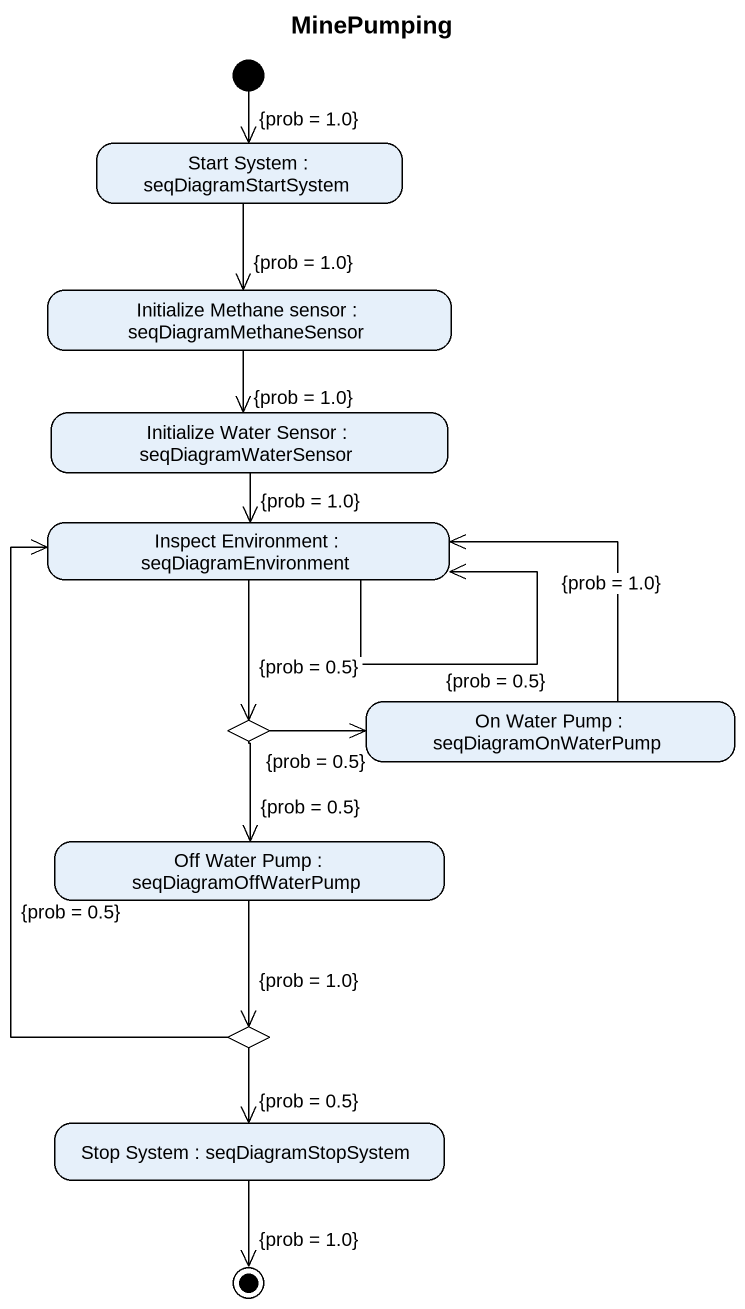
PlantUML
@startuml
title MinePumping
hide empty description
state "Start System : seqDiagramStartSystem" as Start_System
state "Initialize Methane sensor : seqDiagramMethaneSensor" as Initialize_Methane_sensor
state "Initialize Water Sensor : seqDiagramWaterSensor" as Initialize_Water_Sensor
state "Inspect Environment : seqDiagramEnvironment" as Inspect_Environment
state choice1 <<choice>>
state "On Water Pump : seqDiagramOnWaterPump" as On_Water_Pump
state "Off Water Pump : seqDiagramOffWaterPump" as Off_Water_Pump
state choice2 <<choice>>
state "Stop System : seqDiagramStopSystem" as Stop_System
[*] --> Start_System : {prob = 1.0}
Start_System --> Initialize_Methane_sensor : {prob = 1.0}
Initialize_Methane_sensor --> Initialize_Water_Sensor : {prob = 1.0}
Initialize_Water_Sensor --> Inspect_Environment : {prob = 1.0}
Inspect_Environment --> Inspect_Environment : {prob = 0.5}
Inspect_Environment --> choice1 : {prob = 0.5}
choice1 -right-> On_Water_Pump : {prob = 0.5}
choice1 --> Off_Water_Pump : {prob = 0.5}
On_Water_Pump -left-> Inspect_Environment : {prob = 1.0}
Off_Water_Pump --> choice2 : {prob = 1.0}
choice2 -up-> Inspect_Environment : {prob = 0.5}
choice2 --> Stop_System : {prob = 0.5}
Stop_System --> [*] : {prob = 1.0}
@enduml
